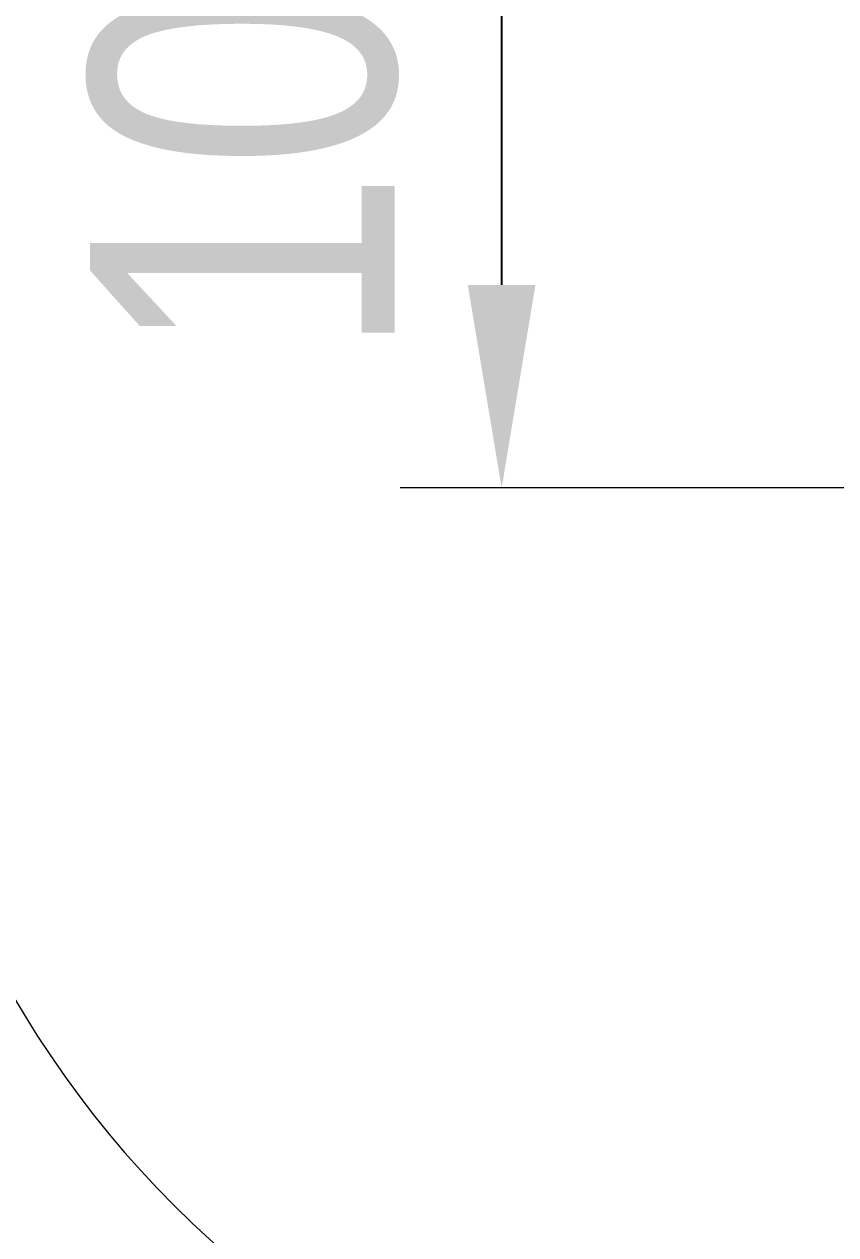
# Model space of a CAD drawing. Header units: millimetres. Extents: x -2496 to 2088, y -2047 to 1545.
# Drawn here: x -1666 to -867, y -1191 to 1 of the extents above; entities that cross this region are included whole.
import ezdxf

# ---------------------------------------------------------------- set-up
doc = ezdxf.new("R2010")
doc.units = ezdxf.units.MM
for name, color, linetype in [('DIKOM_ЗОНА', 90, 'Continuous'), ('DIKOM_РАЗМЕР_ЗОНА', 7, 'Continuous'), ('DIKOM_РАЗМЕР_ОБЪЕКТА', 7, 'Continuous')]:
    doc.layers.add(name, color=color, linetype=linetype)
doc.styles.add('style1', font='arialbd.ttf', dxfattribs={"width": 0.8})
doc.dimstyles.new('1-50', dxfattribs={"dimtxt": 300, "dimasz": 200, "dimexe": 100, "dimexo": 0, "dimgap": 100, "dimtad": 1, "dimtxsty": 'style1', "dimcen": 200, "dimclrd": 7, "dimclre": 7, "dimclrt": 7, "dimadec": 1, "dimazin": 2, "dimtfac": 1, "dimtmove": 0, "dimatfit": 2, "dimfxl": 0, "dimlwd": 25, "dimlwe": 18, "dimarcsym": 0})

# ---------------------------------------------------------------- blocks, each defined once
blk = doc.blocks.new('*D1')
at = {"layer": 'Defpoints', "color": 0, "linetype": 'Continuous', "transparency": 16777216}
for p in [(-235.1, 544.9, 0), (-1196.1, -455.7), (-597.4, -455.7, 0)]:
    blk.add_point(p, dxfattribs=at)
at = {"layer": 'DIKOM_РАЗМЕР_ОБЪЕКТА', "color": 7, "linetype": 'Continuous', "lineweight": 18, "transparency": 16777216}
for p, q in [((-235.1, 544.9), (-1296.1, 544.9)), ((-597.4, -455.7), (-1296.1, -455.7))]:
    blk.add_line(p, q, dxfattribs=at)
at = {"layer": 'DIKOM_РАЗМЕР_ОБЪЕКТА', "color": 7, "linetype": 'Continuous', "lineweight": 25, "transparency": 16777216}
blk.add_line((-1196.1, 344.9), (-1196.1, -255.7), dxfattribs=at)
at = {"layer": 'DIKOM_РАЗМЕР_ОБЪЕКТА', "color": 7, "linetype": 'Continuous', "transparency": 16777216}
for points in [[(-1229.5, 344.9), (-1162.8, 344.9), (-1196.1, 544.9)], [(-1229.5, -255.7), (-1162.8, -255.7), (-1196.1, -455.7)]]:
    blk.add_solid(points, dxfattribs=at)
at = {"layer": 'DIKOM_РАЗМЕР_ОБЪЕКТА', "color": 7, "linetype": 'Continuous', "lineweight": 40, "transparency": 16777216, "insert": (-1449.3, 44.6), "char_height": 300, "attachment_point": 5, "rotation": 90, "style": 'style1'}
blk.add_mtext('{\\fArial|b0|i0|c204|p34;1000}', dxfattribs=at)
blk = doc.blocks.new('*D2')
at = {"layer": 'Defpoints', "color": 0, "transparency": 16777216}
for p in [(-811.3, 1545.2), (-2045.5, -1455.9), (-811.1, -1455.9)]:
    blk.add_point(p, dxfattribs=at)
at = {"layer": 'DIKOM_РАЗМЕР_ЗОНА', "color": 7, "lineweight": 18, "transparency": 16777216}
for p, q in [((-811.3, 1545.2), (-2145.5, 1545.2)), ((-811.1, -1455.9), (-2145.5, -1455.9))]:
    blk.add_line(p, q, dxfattribs=at)
at = {"layer": 'DIKOM_РАЗМЕР_ЗОНА', "color": 7, "lineweight": 25, "transparency": 16777216}
blk.add_line((-2045.5, 1345.2), (-2045.5, -1255.9), dxfattribs=at)
at = {"layer": 'DIKOM_РАЗМЕР_ЗОНА', "color": 7, "transparency": 16777216}
for points in [[(-2078.9, 1345.2), (-2012.2, 1345.2), (-2045.5, 1545.2)], [(-2078.9, -1255.9), (-2012.2, -1255.9), (-2045.5, -1455.9)]]:
    blk.add_solid(points, dxfattribs=at)
at = {"layer": 'DIKOM_РАЗМЕР_ЗОНА', "color": 7, "lineweight": 200, "transparency": 16777216, "insert": (-2298.8, 56.8), "char_height": 300, "attachment_point": 5, "rotation": 90, "style": 'style1'}
blk.add_mtext('{\\fArial|b0|i0|c204|p34;3000}', dxfattribs=at)
blk = doc.blocks.new('*D3')
at = {"layer": 'Defpoints', "color": 0, "transparency": 16777216}
for p in [(-1811.3, -455.9), (2088.4, -455.9), (2088.4, -1947.2)]:
    blk.add_point(p, dxfattribs=at)
at = {"layer": 'DIKOM_РАЗМЕР_ЗОНА', "color": 7, "lineweight": 18, "transparency": 16777216}
for p, q in [((-1811.3, -455.9), (-1811.3, -2047.2)), ((2088.4, -455.9), (2088.4, -2047.2))]:
    blk.add_line(p, q, dxfattribs=at)
at = {"layer": 'DIKOM_РАЗМЕР_ЗОНА', "color": 7, "lineweight": 25, "transparency": 16777216}
blk.add_line((-1611.3, -1947.2), (1888.4, -1947.2), dxfattribs=at)
at = {"layer": 'DIKOM_РАЗМЕР_ЗОНА', "color": 7, "transparency": 16777216}
for points in [[(-1611.3, -1913.9), (-1611.3, -1980.6), (-1811.3, -1947.2)], [(1888.4, -1913.9), (1888.4, -1980.6), (2088.4, -1947.2)]]:
    blk.add_solid(points, dxfattribs=at)
at = {"layer": 'DIKOM_РАЗМЕР_ЗОНА', "color": 7, "lineweight": 200, "transparency": 16777216, "insert": (71.6, -1694), "char_height": 300, "attachment_point": 5, "style": 'style1'}
blk.add_mtext('{\\fArial|b0|i0|c204|p34;3900}', dxfattribs=at)

msp = doc.modelspace()

# ---------------------------------------------------------------- linework, layer by layer
at = {"layer": 'DIKOM_ЗОНА', "color": 3, "lineweight": 15}
msp.add_arc((-811.271, -455.874), 1000, 180, 270, dxfattribs=at)

# ---------------------------------------------------------------- dimensions: what is measured, and where the dimension line sits
at = {"layer": 'DIKOM_РАЗМЕР_ЗОНА', "color": 3, "lineweight": 200}
dim = msp.add_linear_dim(base=(-2045.549, -1455.874), p1=(-811.271, 1545.207), p2=(-811.096, -1455.874), angle=90, text='{\\fArial|b0|i0|c204|p34;3000}', dimstyle='1-50', dxfattribs=at)
dim.commit()
dim.dimension.update_dxf_attribs({"geometry": '*D2', "text_midpoint": (-2045.549, 56.758), "dimtype": 160})
dim = msp.add_linear_dim(base=(2088.378, -1947.25), p1=(-1811.271, -455.874), p2=(2088.378, -455.874), text='{\\fArial|b0|i0|c204|p34;3900}', dimstyle='1-50', dxfattribs=at)
dim.commit()
dim.dimension.update_dxf_attribs({"geometry": '*D3', "text_midpoint": (71.582, -1947.25), "dimtype": 160})
at = {"layer": 'DIKOM_РАЗМЕР_ОБЪЕКТА', "color": 7, "linetype": 'Continuous', "lineweight": 40}
dim = msp.add_linear_dim(base=(-1196.119, -455.705), p1=(-235.104, 544.868, 0), p2=(-597.436, -455.705, 0), angle=90, text='{\\fArial|b0|i0|c204|p34;1000}', dimstyle='1-50', dxfattribs=at)
dim.commit()
dim.dimension.update_dxf_attribs({"geometry": '*D1', "text_midpoint": (-1196.119, 44.582), "dimtype": 160})

doc.saveas('drawing.dxf')
